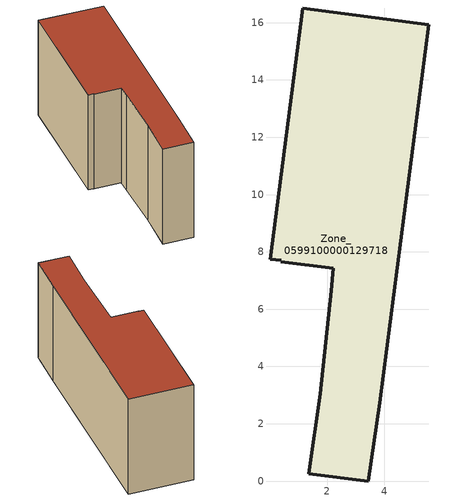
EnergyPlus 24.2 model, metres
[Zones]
Zone_0599100000129718
 floor ground (C_G): 2.21,7.43 0.39,7.66 0.39,7.71 0,7.75 1.14,16.51 5.55,15.92 3.83,2.73 3.43,0 1.35,0.25 1.76,3.04 2.14,6.63 z0
 wall outside (C_F): 2.14,6.63 1.76,3.04 1.35,0.25 3.43,0 3.83,2.73 5.55,15.92 1.14,16.51 0,7.75 0.39,7.71 0.39,7.66 2.21,7.43 2.14,6.63 z0:7.36
 roof outside (C_R): 0,7.75 0.39,7.71 0.39,7.66 2.21,7.43 2.14,6.63 1.76,3.04 1.35,0.25 3.43,0 3.83,2.73 5.55,15.92 1.14,16.51 z7.36
[BUILDING]
Pand.0599100000129718: North Axis=0; Terrain=City; Loads Convergence Tolerance Value=0.04; Temperature Convergence Tolerance Value=0.4; Solar Distribution=FullExterior; Maximum Number of Warmup Days=25; Minimum Number of Warmup Days=1
[Site:Location]
Rotterdam.The.Hague.AP_ZH_NLD Design_Conditions: Latitude=51.96; Longitude=4.45; Time Zone=1; Elevation=-4.5
[SITE:GROUNDTEMPERATURE:BUILDINGSURFACE]
18, 18, 18, 18, 18, 18, 18, 18, 18, 18, 18, 18
[MATERIAL] Thermal Absorptance=0.9; Solar Absorptance=0.7; Visible Absorptance=0.7
Name | Roughness | Thickness | Conductivity | Density | Specific Heat
G.TI.1946 | MediumSmooth | 0.15 | 1 | 540 | 1210
F.TI.1946 | Rough | 0.3 | 0.857143 | 1920 | 840
R.TI.1946 | MediumRough | 0.2 | 0.1 | 1500 | 1000
[CONSTRUCTION]
C_G: G.TI.1946
C_F: F.TI.1946
C_R: R.TI.1946
[ZONE]
Zone_0599100000129718: Type=1; Multiplier=1; Ceiling Height=Autocalculate; Volume=Autocalculate; Floor Area=autocalculate; Part of Total Floor Area=Yes
[ZONEINFILTRATION:DESIGNFLOWRATE]
Infil_Zone_0599100000129718: Zone or ZoneList or Space or SpaceList=Zone_0599100000129718; Schedule=AlwaysOn; Design Flow Rate Calculation Method=Flow/Area; Flow Rate per Floor Area=0.003; Constant Term Coefficient=1; Temperature Term Coefficient=0; Velocity Term Coefficient=0; Velocity Squared Term Coefficient=0
[HVACTEMPLATE:ZONE:IDEALLOADSAIRSYSTEM]
Zone_0599100000129718: Maximum Heating Supply Air Temperature=50; Minimum Cooling Supply Air Temperature=13; Maximum Heating Supply Air Humidity Ratio=0.0156; Minimum Cooling Supply Air Humidity Ratio=0.0077; Heating Limit=NoLimit; Cooling Limit=NoLimit; Dehumidification Control Type=ConstantSensibleHeatRatio; Cooling Sensible Heat Ratio=0.7; Dehumidification Setpoint=60; Humidification Control Type=None; Humidification Setpoint=30; Outdoor Air Method=None; Outdoor Air Flow Rate per Person=0.00944; Outdoor Air Flow Rate per Zone Floor Area=0; Outdoor Air Flow Rate per Zone=0; Demand Controlled Ventilation Type=None; Outdoor Air Economizer Type=NoEconomizer; Heat Recovery Type=None; Sensible Heat Recovery Effectiveness=0.7; Latent Heat Recovery Effectiveness=0.65
[ZONECONTROL:THERMOSTAT]
ThermostatControl_Zone_0599100000129718: Zone or ZoneList=Zone_0599100000129718; Control Type Schedule=DualSetpointControlType; Control 1=Thermostat_Zone_0599100000129718; Temperature Difference Between Cutout And Setpoint=0
[THERMOSTATSETPOINT:DUALSETPOINT]
Thermostat_Zone_0599100000129718: Heating Setpoint Temperature Schedule=HeatingSetpoint_Zone_0599100000129718; Cooling Setpoint Temperature Schedule=CoolingSetpoint_Zone_0599100000129718
[SCHEDULE:COMPACT]
HeatingSetpoint_Zone_0599100000129718: Through: 12/31, For: AllDays, Until: 24:00, 21
CoolingSetpoint_Zone_0599100000129718: Through: 12/31, For: AllDays, Until: 24:00, 24
DualSetpointControlType: Through: 12/31, For: AllDays, Until: 24:00, 4
AlwaysOn: Through: 12/31, For: AllDays, Until: 24:00, 1
